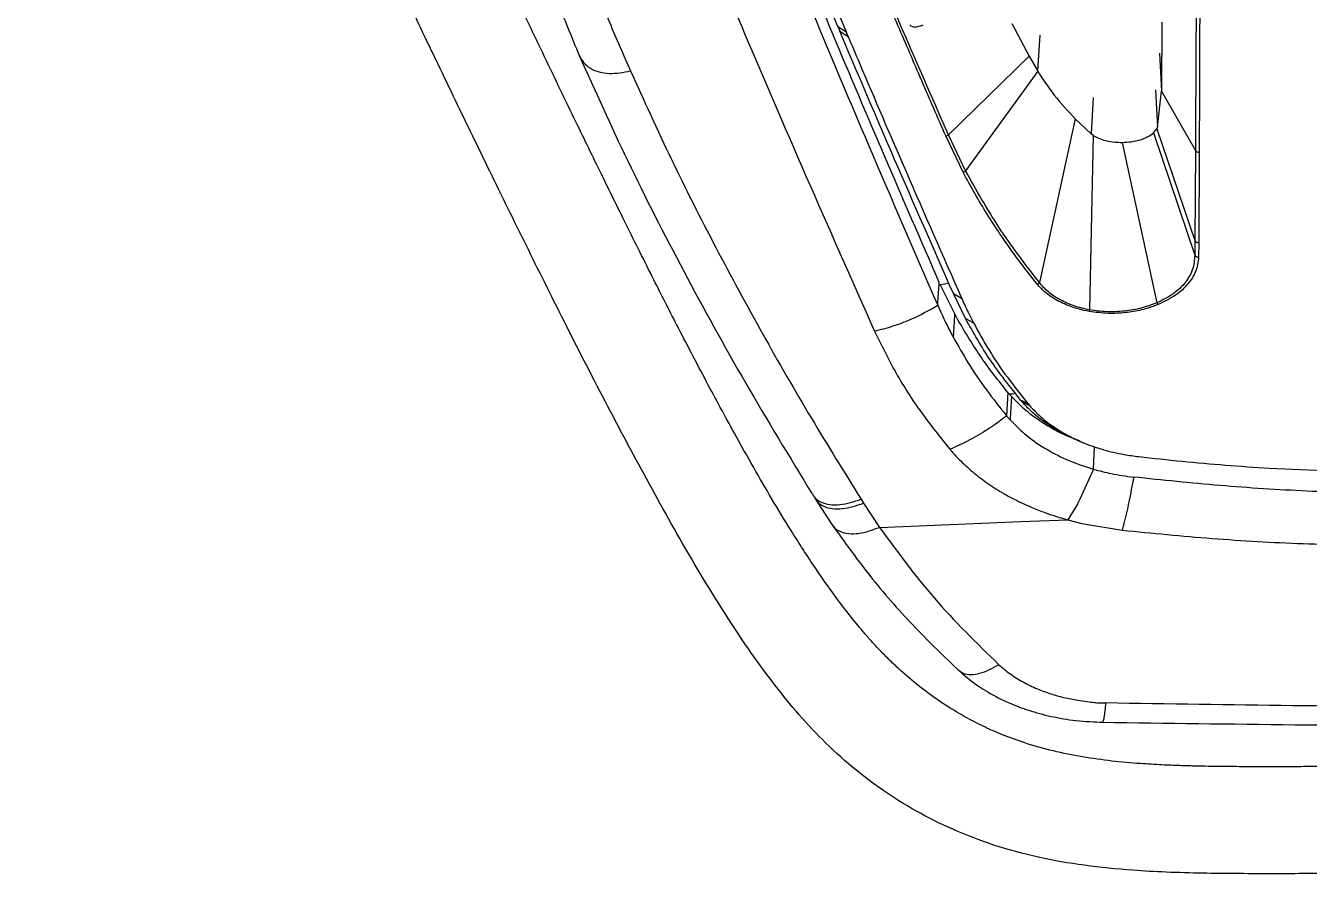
# Model space of a CAD drawing. Extents: x 832 to 912, y 781 to 934.
# Drawn here: x 845.96 to 851.96, y 866.96 to 870.93 of the extents above; entities that cross this region are included whole.
import ezdxf

# ---------------------------------------------------------------- set-up
doc = ezdxf.new("R2010")
doc.units = 0
doc.header["$MEASUREMENT"] = 0
doc.layers.add('1', color=4, linetype='Continuous')

# ---------------------------------------------------------------- blocks, each defined once
blk = doc.blocks.new('2026 SOVEREIGN HL')
at = {"layer": '1', "color": 3, "linetype": 'Continuous', "lineweight": 25}
for p, q in [((18.0243, 73.8326), (17.9915, 73.9106)), ((18.0243, 73.8326), (18.0637, 73.8081)), ((18.0243, 73.8326), (18.0338, 73.8103)), ((18.0338, 73.8103), (18.0731, 73.7858)), ((18.838, 73.8469), (18.9191, 73.6932)), ((19.5397, 73.8534), (19.5381, 73.5302)), ((18.9688, 73.7925), (18.9579, 73.6262)), ((18.9191, 73.6932), (18.5415, 73.3265)), ((18.9191, 73.6932), (18.9579, 73.6262)), ((19.5281, 73.7084), (19.5381, 73.5302)), ((18.9591, 73.6241), (18.6223, 73.1583)), ((18.9591, 73.6241), (18.9579, 73.6262)), ((19.5092, 73.5361), (19.5189, 73.3606)), ((19.5189, 73.3606), (19.5381, 73.5302)), ((19.5381, 73.5302), (19.6963, 73.2535)), ((19.2188, 73.4999), (19.2088, 73.3304)), ((19.1345, 73.4013), (18.9671, 72.6354)), ((19.1345, 73.4013), (19.2088, 73.3304)), ((18.6223, 73.1583), (18.5415, 73.3265)), ((19.2178, 73.3236), (19.2088, 73.3304)), ((19.5003, 73.335), (19.5165, 73.3539)), ((19.5003, 73.335), (19.6935, 72.7631)), ((19.5165, 73.3539), (19.5189, 73.3606)), ((19.5165, 73.3539), (19.694, 72.8318)), ((18.6105, 73.1521), (18.5296, 73.3208)), ((19.2178, 73.3236), (19.2019, 72.5078)), ((19.3534, 73.2907), (19.5168, 72.5407)), ((19.6963, 73.2535), (19.694, 72.8318)), ((19.7142, 73.2447), (19.712, 72.8231)), ((19.694, 72.8318), (19.6935, 72.7631)), ((19.712, 72.8231), (19.7113, 72.7547)), ((18.5034, 72.6265), (18.5438, 72.6327)), ((18.5862, 72.4612), (18.5034, 72.6265)), ((18.565, 72.5843), (18.6033, 72.5626)), ((18.6216, 72.4675), (18.565, 72.5843)), ((18.6216, 72.4675), (18.6588, 72.4474)), ((18.82, 72.1218), (18.8135, 72.0131)), ((18.8243, 72.1166), (18.82, 72.1218)), ((18.8363, 72.1029), (18.8243, 72.1166)), ((18.913, 72.0704), (18.8794, 72.0864)), ((18.8794, 72.0864), (18.8877, 72.0767)), ((18.8877, 72.0767), (18.9208, 72.0612)), ((18.913, 72.0704), (18.9208, 72.0612)), ((19.1568, 71.8935), (19.1783, 71.8849)), ((19.2205, 71.7635), (19.2239, 71.8672)), ((19.2551, 71.858), (19.2666, 71.8547)), ((19.2205, 71.7635), (19.1567, 71.6237)), ((17.917, 71.6276), (17.997, 71.5053)), ((18.1334, 71.6232), (18.1452, 71.6044)), ((18.1452, 71.6045), (18.2201, 71.4916)), ((19.1446, 71.6007), (19.1005, 71.5264)), ((18.8798, 71.5192), (19.1005, 71.5263)), ((19.1005, 71.5264), (19.1651, 71.51)), ((18.2201, 71.4915), (18.8797, 71.5192)), ((19.1651, 71.51), (19.3539, 71.4784))]:
    blk.add_line(p, q, dxfattribs=at)
for centre, radius, start, end in [((18.5248, 73.3458), 0.0255, 280.81831, 310.82722), ((19.7133, 73.2654), 0.0207, 215.27703, 272.71539), ((18.6047, 73.1775), 0.0261, 282.96596, 312.69262), ((19.711, 72.8439), 0.0209, 215.49855, 272.87817), ((19.7104, 72.7758), 0.0211, 216.98705, 272.58818), ((18.9469, 72.6547), 0.0279, 290.19044, 316.35211), ((19.1546, 72.5201), 0.0489, 336.41862, 345.47912), ((19.5486, 72.5568), 0.0356, 206.90528, 222.13377)]:
    blk.add_arc(centre, radius, start, end, dxfattribs=at)
for points, knots in [([(26.7869, 78.6322), (26.7778, 78.6058), (26.7597, 78.5531), (26.7322, 78.473), (26.7045, 78.3922), (26.6765, 78.3107), (26.6482, 78.2285), (26.6226, 78.1547), (26.6017, 78.0944), (26.5843, 78.0445), (26.5655, 77.991), (26.5419, 77.9239), (26.5128, 77.8417), (26.4845, 77.7624), (26.4584, 77.69), (26.436, 77.6282), (26.414, 77.5679), (26.3936, 77.5125), (26.3756, 77.4639), (26.3436, 77.3781), (26.2982, 77.2574), (26.2418, 77.1109), (26.2028, 77.0109), (26.1779, 76.9479), (26.1636, 76.9119), (26.1475, 76.8714), (26.1319, 76.8323), (26.1063, 76.7685), (26.0725, 76.6851), (26.0323, 76.5871), (25.9992, 76.5072), (25.9735, 76.4456), (25.9554, 76.4025), (25.9435, 76.3742), (25.9312, 76.3448), (25.9149, 76.3064), (25.8929, 76.2546), (25.8686, 76.1976), (25.8319, 76.112), (25.7801, 75.9925), (25.7235, 75.8631), (25.6794, 75.7635), (25.6514, 75.7003), (25.6281, 75.6482), (25.6027, 75.5913), (25.5745, 75.5287), (25.5437, 75.4602), (25.4961, 75.3553), (25.4322, 75.2151), (25.356, 75.0493), (25.2829, 74.8915), (25.2133, 74.7418), (25.1427, 74.5909), (25.0268, 74.3442), (24.8623, 73.9968), (24.6433, 73.5391), (24.476, 73.1945), (24.3713, 72.9819), (24.3328, 72.9038), (24.2915, 72.8207), (24.2499, 72.7375), (24.2138, 72.6658), (24.1867, 72.612), (24.161, 72.5613), (24.1311, 72.5027), (24.0959, 72.434), (24.0586, 72.3617), (24.0202, 72.2879), (23.9829, 72.2167), (23.948, 72.1507), (23.9119, 72.0831), (23.876, 72.0164), (23.8374, 71.9457), (23.8014, 71.8805), (23.7604, 71.8073), (23.7167, 71.7304), (23.674, 71.6568), (23.6422, 71.6028), (23.6205, 71.5666), (23.5953, 71.5249), (23.5708, 71.4849), (23.5441, 71.4423), (23.5246, 71.4113), (23.5048, 71.3804), (23.4848, 71.3497), (23.4646, 71.319), (23.4441, 71.2884), (23.4296, 71.2672), (23.4167, 71.2483), (23.3742, 71.187), (23.2934, 71.0765), (23.1702, 70.9298), (23.034, 70.7951), (22.876, 70.6713), (22.6885, 70.5598), (22.5175, 70.4902), (22.3845, 70.4512), (22.3026, 70.4315), (22.2134, 70.4143), (22.1209, 70.4004), (22.0281, 70.39), (21.901, 70.3796), (21.7414, 70.3726), (21.5867, 70.3703), (21.4847, 70.3698), (21.4209, 70.3698), (21.3426, 70.37), (21.2546, 70.3706), (21.1687, 70.3713), (21.0934, 70.3718), (21.0181, 70.3724), (20.9394, 70.3729), (20.8571, 70.3734), (20.7713, 70.3737), (20.5951, 70.3742), (20.4343, 70.3739), (20.2901, 70.3734), (20.2506, 70.3733), (20.211, 70.3732), (20.1716, 70.3731), (20.1321, 70.373), (20.0927, 70.3729), (20.056, 70.3729), (20.0115, 70.3728), (19.9491, 70.3729), (19.856, 70.3733), (19.7666, 70.3743), (19.6856, 70.376), (19.6178, 70.378), (19.5339, 70.3814), (19.4279, 70.3877), (19.304, 70.3987), (19.1677, 70.4174), (19.0313, 70.4448), (18.9062, 70.4802), (18.7997, 70.5191), (18.7108, 70.558), (18.6299, 70.5993), (18.5554, 70.6429), (18.4421, 70.7173), (18.3541, 70.7885), (18.2845, 70.8539), (18.2633, 70.8745), (18.2425, 70.8953), (18.2221, 70.9164), (18.202, 70.9377), (18.1873, 70.9539), (18.1676, 70.9759), (18.1075, 71.0448), (18.0205, 71.1563), (17.9094, 71.3151), (17.8108, 71.4681), (17.7155, 71.6256), (17.6275, 71.7773), (17.5254, 71.9595), (17.4045, 72.1835), (17.2799, 72.4221), (17.1549, 72.6675), (17.0376, 72.9024), (16.917, 73.1474), (16.7896, 73.409), (16.6529, 73.6929), (16.5147, 73.9822), (16.4216, 74.1787), (16.3703, 74.2874), (16.3543, 74.3213), (16.3383, 74.3551), (16.3224, 74.3889), (16.3066, 74.4226), (16.2872, 74.4638), (16.2617, 74.5181), (16.2276, 74.591), (16.1889, 74.6737), (16.1467, 74.7643), (16.1017, 74.861), (16.054, 74.9641), (16.0083, 75.0631), (15.9667, 75.1536), (15.9292, 75.2355), (15.893, 75.3149), (15.8517, 75.4059), (15.8057, 75.5076), (15.7537, 75.6234), (15.7016, 75.7401), (15.6271, 75.9085), (15.5672, 76.0458), (15.5241, 76.1458), (15.5167, 76.1631), (15.5115, 76.1751), (15.5049, 76.1906), (15.4967, 76.2096), (15.4829, 76.242), (15.4619, 76.2911), (15.4326, 76.3603), (15.4071, 76.4211), (15.3868, 76.4697), (15.3733, 76.5021), (15.3592, 76.536), (15.3445, 76.5714), (15.3293, 76.6083), (15.3135, 76.6467), (15.2625, 76.7716), (15.1787, 76.9804), (15.072, 77.2556), (15.003, 77.4395), (14.967, 77.5371), (14.9581, 77.5612), (14.9492, 77.5853), (14.9404, 77.6093), (14.9317, 77.6333), (14.9229, 77.6572), (14.9143, 77.6811), (14.9039, 77.7096), (14.8898, 77.7486), (14.87, 77.8039), (14.8459, 77.8712), (14.8185, 77.9486), (14.7976, 78.0076), (14.7834, 78.0483), (14.7769, 78.0669), (14.7702, 78.0859), (14.7634, 78.1054), (14.7565, 78.1253), (14.7494, 78.1457), (14.7422, 78.1664), (14.7321, 78.1954), (14.7178, 78.2368), (14.6977, 78.2948), (14.6732, 78.3658), (14.6444, 78.4495), (14.6114, 78.5456), (14.5882, 78.6129), (14.5759, 78.6487)], [0, 0, 0, 0, 0.006376, 0.012733, 0.019071, 0.025389, 0.031687, 0.037966, 0.042161, 0.045261, 0.049134, 0.054072, 0.060066, 0.067106, 0.071207, 0.075589, 0.08025, 0.083951, 0.087213, 0.090393, 0.101775, 0.111974, 0.119987, 0.121675, 0.124434, 0.127085, 0.129628, 0.132064, 0.139511, 0.145752, 0.1508, 0.154667, 0.157361, 0.158889, 0.159955, 0.162839, 0.166033, 0.169535, 0.173342, 0.181699, 0.191205, 0.196491, 0.199317, 0.202306, 0.20561, 0.209227, 0.213153, 0.217388, 0.227187, 0.236868, 0.244991, 0.253067, 0.261096, 0.269078, 0.291893, 0.314283, 0.336221, 0.340224, 0.343303, 0.346792, 0.351416, 0.354405, 0.356285, 0.358503, 0.361054, 0.363937, 0.367423, 0.37038, 0.373405, 0.376499, 0.378736, 0.38192, 0.384861, 0.387559, 0.390018, 0.393912, 0.39702, 0.399031, 0.4005, 0.401433, 0.404109, 0.405365, 0.406618, 0.407868, 0.409114, 0.410356, 0.411595, 0.412832, 0.412944, 0.413887, 0.420302, 0.426471, 0.432333, 0.43821, 0.444624, 0.451351, 0.45371, 0.456132, 0.45829, 0.461164, 0.463768, 0.465894, 0.471521, 0.476709, 0.478413, 0.479762, 0.481871, 0.484746, 0.486875, 0.488808, 0.490835, 0.492957, 0.495174, 0.497485, 0.49989, 0.509408, 0.510474, 0.51154, 0.512605, 0.513669, 0.514732, 0.515793, 0.516853, 0.517702, 0.519386, 0.5219, 0.525229, 0.526617, 0.528452, 0.530723, 0.533413, 0.537067, 0.540818, 0.544629, 0.548471, 0.551559, 0.554117, 0.556693, 0.559356, 0.56164, 0.568675, 0.569592, 0.570509, 0.571428, 0.572348, 0.57327, 0.574195, 0.574425, 0.576079, 0.58294, 0.588202, 0.595413, 0.601481, 0.607347, 0.613957, 0.623973, 0.635365, 0.644432, 0.655956, 0.666626, 0.677801, 0.692432, 0.707254, 0.72045, 0.722189, 0.723929, 0.725672, 0.727418, 0.729166, 0.730916, 0.733845, 0.73767, 0.742398, 0.746974, 0.752173, 0.758003, 0.763784, 0.768457, 0.773024, 0.777485, 0.781838, 0.788458, 0.794902, 0.801871, 0.808873, 0.824676, 0.826593, 0.827111, 0.827844, 0.828791, 0.829954, 0.831332, 0.834738, 0.839014, 0.844167, 0.846102, 0.848137, 0.850274, 0.852512, 0.854852, 0.857295, 0.859841, 0.878794, 0.89797, 0.915028, 0.916713, 0.918399, 0.920087, 0.921777, 0.923468, 0.925161, 0.926855, 0.928552, 0.931244, 0.935206, 0.940445, 0.945841, 0.952154, 0.953503, 0.954887, 0.956307, 0.957763, 0.959255, 0.960783, 0.962347, 0.963948, 0.967342, 0.971772, 0.977243, 0.983765, 0.991347, 1, 1, 1, 1]), ([(27.1345, 78.2824), (27.1336, 78.2798), (27.1302, 78.2697), (27.1226, 78.2476), (27.0998, 78.1814), (27.0659, 78.083), (27.0242, 77.9613), (26.9858, 77.8503), (26.948, 77.7413), (26.9091, 77.6301), (26.8686, 77.5149), (26.8258, 77.3945), (26.7792, 77.265), (26.7306, 77.1321), (26.6396, 76.8865), (26.4994, 76.522), (26.3036, 76.0418), (26.0993, 75.5652), (25.8903, 75.0954), (25.6687, 74.6122), (25.4711, 74.1909), (25.3051, 73.8414), (25.1746, 73.569), (25.0417, 73.2941), (24.9034, 73.0108), (24.7772, 72.7549), (24.6657, 72.5313), (24.5725, 72.3465), (24.4782, 72.1623), (24.379, 71.9722), (24.2762, 71.7794), (24.1799, 71.6033), (24.0931, 71.4493), (24.0145, 71.3141), (23.9344, 71.1806), (23.85, 71.0465), (23.7595, 70.9107), (23.6613, 70.7736), (23.5527, 70.6366), (23.4312, 70.5022), (23.2922, 70.3723), (23.1395, 70.2553), (22.9748, 70.1529), (22.8005, 70.0665), (22.6356, 70.0041), (22.4862, 69.9611), (22.3588, 69.9323), (22.2291, 69.9104), (22.0958, 69.8941), (21.9463, 69.8816), (21.7768, 69.8737), (21.5942, 69.8704), (21.4124, 69.8699), (21.2321, 69.8707), (21.0469, 69.8723), (20.8625, 69.8737), (20.6878, 69.8743), (20.5253, 69.8743), (20.3638, 69.8738), (20.2061, 69.8731), (20.0426, 69.8728), (19.8874, 69.8731), (19.7228, 69.8748), (19.5648, 69.8792), (19.3795, 69.8892), (19.1794, 69.9092), (18.9612, 69.9468), (18.7547, 70.003), (18.5629, 70.0764), (18.3894, 70.1636), (18.2257, 70.2662), (18.0737, 70.3835), (17.9348, 70.514), (17.8136, 70.6486), (17.705, 70.7857), (17.5499, 71.0028), (17.3633, 71.3011), (17.1537, 71.6727), (16.9555, 72.0438), (16.7674, 72.4098), (16.5881, 72.7688), (16.4188, 73.1132), (16.2546, 73.451), (16.0926, 73.7884), (15.913, 74.1664), (15.7226, 74.5721), (15.5268, 74.9973), (15.3416, 75.4098), (15.1658, 75.8133), (14.9991, 76.2098), (14.86, 76.5543), (14.7445, 76.8518), (14.6489, 77.1054), (14.5602, 77.3487), (14.4732, 77.5932), (14.3896, 77.8327), (14.3068, 78.0723), (14.2547, 78.223), (14.2285, 78.2986)], [0, 0, 0, 0, 0.000614, 0.002402, 0.005222, 0.016221, 0.025301, 0.033001, 0.041198, 0.049472, 0.057315, 0.066025, 0.075073, 0.08445, 0.09346, 0.125039, 0.156318, 0.183694, 0.210622, 0.237046, 0.263049, 0.276597, 0.289733, 0.303037, 0.315881, 0.329147, 0.337656, 0.345445, 0.353161, 0.361197, 0.369371, 0.377046, 0.382677, 0.387959, 0.39325, 0.398559, 0.403876, 0.409372, 0.414922, 0.420498, 0.426218, 0.432145, 0.437443, 0.44288, 0.448483, 0.451968, 0.455531, 0.459019, 0.462524, 0.466247, 0.470966, 0.475997, 0.48073, 0.485379, 0.490286, 0.495397, 0.499986, 0.504128, 0.508275, 0.512779, 0.516617, 0.521231, 0.525083, 0.529659, 0.53377, 0.539827, 0.545667, 0.551509, 0.557169, 0.562578, 0.567829, 0.573768, 0.579485, 0.585079, 0.590599, 0.596107, 0.61097, 0.625857, 0.640754, 0.656764, 0.672444, 0.687979, 0.703608, 0.719927, 0.736973, 0.760345, 0.783269, 0.806203, 0.830211, 0.854315, 0.878746, 0.895643, 0.91264, 0.929783, 0.945939, 0.964572, 0.98221, 1, 1, 1, 1]), ([(18.499, 72.6364), (18.4138, 72.8323), (18.2421, 73.2269), (17.9995, 73.7996), (17.7667, 74.3622), (17.546, 74.9108), (17.3372, 75.4471), (17.1466, 75.9557), (16.9756, 76.4309), (16.8259, 76.865), (16.6941, 77.2646), (16.578, 77.6328), (16.5115, 77.8573), (16.4788, 77.9677)], [0, 0, 0, 0, 0.091503, 0.184255, 0.278388, 0.373689, 0.469634, 0.56825, 0.660208, 0.749357, 0.835644, 0.919152, 1, 1, 1, 1]), ([(16.4715, 77.8542), (16.4952, 77.774), (16.5665, 77.5335), (16.7031, 77.1007), (16.8899, 76.5436), (17.1012, 75.9491), (17.3347, 75.325), (17.5902, 74.6722), (17.8674, 73.9909), (18.1657, 73.2799), (18.3829, 72.7796), (18.4917, 72.5293)], [0, 0, 0, 0, 0.059176, 0.177548, 0.296142, 0.41451, 0.533071, 0.649344, 0.765798, 0.882804, 1, 1, 1, 1]), ([(19.7224, 77.8149), (19.7222, 77.7893), (19.7218, 77.7355), (19.7213, 77.6498), (19.7206, 77.5553), (19.72, 77.4516), (19.7192, 77.3385), (19.7184, 77.2097), (19.7176, 77.0771), (19.7167, 76.9437), (19.7159, 76.8194), (19.7152, 76.6974), (19.7146, 76.5944), (19.7141, 76.5095), (19.7136, 76.4384), (19.7132, 76.3627), (19.7128, 76.2824), (19.7123, 76.1973), (19.7117, 76.0677), (19.7108, 75.8947), (19.7096, 75.6649), (19.7081, 75.4173), (19.7066, 75.1503), (19.705, 74.8799), (19.7038, 74.6672), (19.7029, 74.5138), (19.7024, 74.4177), (19.7019, 74.318), (19.7013, 74.2148), (19.7008, 74.1079), (19.7003, 74.0198), (19.6999, 73.9518), (19.6996, 73.8942), (19.6992, 73.8172), (19.6987, 73.7125), (19.698, 73.5828), (19.6972, 73.4275), (19.6966, 73.3142), (19.6963, 73.2535)], [0, 0, 0, 0, 0.020725, 0.043459, 0.068203, 0.094957, 0.123719, 0.154491, 0.191833, 0.221797, 0.251605, 0.281257, 0.308509, 0.323986, 0.34042, 0.35781, 0.376156, 0.395459, 0.415718, 0.463883, 0.511317, 0.567457, 0.624789, 0.681766, 0.736941, 0.755717, 0.775071, 0.795005, 0.815518, 0.83661, 0.858281, 0.867298, 0.876345, 0.891857, 0.911979, 0.93671, 0.96605, 1, 1, 1, 1]), ([(19.7414, 77.8023), (19.7402, 77.6454), (19.7377, 77.3315), (19.7336, 76.8204), (19.7293, 76.2848), (19.7257, 75.7262), (19.7217, 75.1459), (19.7188, 74.5405), (19.7165, 73.9109), (19.715, 73.4668), (19.7142, 73.2447)], [0, 0, 0, 0, 0.124988, 0.249985, 0.374989, 0.499998, 0.625005, 0.750009, 0.875008, 1, 1, 1, 1]), ([(17.0336, 75.1565), (17.1182, 74.9437), (17.2873, 74.5183), (17.5702, 73.8412), (17.8706, 73.142), (18.0884, 72.6523), (18.1969, 72.4085)], [0, 0, 0, 0, 0.251744, 0.50322, 0.752639, 1, 1, 1, 1]), ([(18.5296, 73.3208), (18.5109, 73.3638), (18.4731, 73.4502), (18.4171, 73.5792), (18.3613, 73.7085), (18.3056, 73.8379), (18.2503, 73.9675), (18.1992, 74.088), (18.1298, 74.2524), (18.0422, 74.4619), (17.9717, 74.6337), (17.936, 74.7209)], [0, 0, 0, 0, 0.088443, 0.177715, 0.267818, 0.358754, 0.450526, 0.543137, 0.616844, 0.80548, 1, 1, 1, 1]), ([(18.5415, 73.3265), (18.4363, 73.5672), (18.2259, 74.0486), (18.0383, 74.4988), (17.9444, 74.7239)], [0, 0, 0, 0, 0.500001, 1, 1, 1, 1]), ([(16.6046, 74.209), (16.6397, 74.1246), (16.7096, 73.956), (16.7806, 73.7831), (16.816, 73.6968)], [0, 0, 0, 0, 0.500936, 1, 1, 1, 1]), ([(16.8603, 74.0757), (16.8923, 74.0014), (16.9563, 73.8528), (17.023, 73.7008), (17.0563, 73.6248)], [0, 0, 0, 0, 0.499942, 1, 1, 1, 1]), ([(18.0309, 73.8858), (18.037, 73.8713), (18.0479, 73.8455), (18.0589, 73.8195), (18.0637, 73.8081)], [0, 0, 0, 0, 0.560152, 1, 1, 1, 1]), ([(18.565, 72.5843), (18.4721, 72.7952), (18.2873, 73.2147), (18.118, 73.6125), (18.0338, 73.8103)], [0, 0, 0, 0, 0.502697, 1, 1, 1, 1]), ([(18.0637, 73.8081), (18.065, 73.805), (18.0681, 73.7976), (18.0713, 73.7901), (18.0731, 73.7858)], [0, 0, 0, 0, 0.415399, 1, 1, 1, 1]), ([(18.3615, 73.8399), (18.3642, 73.8373), (18.3704, 73.8314), (18.388, 73.8305), (18.4061, 73.8328), (18.4189, 73.8384), (18.4232, 73.8403)], [0, 0, 0, 0, 0.205219, 0.472974, 0.823013, 1, 1, 1, 1]), ([(18.0731, 73.7858), (18.0906, 73.7444), (18.1784, 73.5373), (18.351, 73.1355), (18.5159, 72.7612), (18.6033, 72.5626)], [0, 0, 0, 0, 0.105018, 0.525131, 1, 1, 1, 1]), ([(16.8162, 73.6969), (16.8223, 73.6855), (16.8347, 73.6623), (16.8671, 73.6356), (16.9087, 73.6184), (16.9721, 73.609), (17.0227, 73.6185), (17.0563, 73.6248)], [0, 0, 0, 0, 0.161731, 0.329785, 0.497843, 0.666139, 1, 1, 1, 1]), ([(16.8164, 73.6966), (16.8899, 73.5331), (17.0386, 73.2021), (17.3004, 72.6903), (17.5862, 72.1713), (17.7994, 71.8208), (17.9048, 71.6477)], [0, 0, 0, 0, 0.247036, 0.500115, 0.753142, 1, 1, 1, 1]), ([(17.0563, 73.6248), (17.1185, 73.4873), (17.2413, 73.2157), (17.4496, 72.8047), (17.6684, 72.401), (17.8945, 72.0083), (18.055, 71.7495), (18.1334, 71.6232)], [0, 0, 0, 0, 0.212679, 0.420297, 0.622338, 0.815747, 1, 1, 1, 1]), ([(18.9591, 73.6241), (18.9835, 73.586), (19.0324, 73.5093), (19.1004, 73.4374), (19.1345, 73.4013)], [0, 0, 0, 0, 0.497274, 1, 1, 1, 1]), ([(19.3534, 73.2907), (19.3685, 73.2914), (19.3987, 73.2927), (19.4404, 73.3026), (19.4763, 73.3169), (19.4923, 73.329), (19.5003, 73.335)], [0, 0, 0, 0, 0.25085, 0.501971, 0.752112, 1, 1, 1, 1]), ([(19.2178, 73.3236), (19.2264, 73.3188), (19.2436, 73.3093), (19.2786, 73.2981), (19.316, 73.2916), (19.3421, 73.291), (19.3534, 73.2907)], [0, 0, 0, 0, 0.247929, 0.498186, 0.78394, 1, 1, 1, 1]), ([(18.9566, 72.6285), (18.9277, 72.6651), (18.8698, 72.7387), (18.7924, 72.8479), (18.724, 72.9527), (18.6636, 73.0532), (18.6283, 73.119), (18.6105, 73.1521)], [0, 0, 0, 0, 0.21425, 0.429539, 0.629103, 0.813521, 1, 1, 1, 1]), ([(18.9671, 72.6354), (18.9013, 72.7213), (18.7698, 72.8931), (18.6715, 73.0699), (18.6223, 73.1583)], [0, 0, 0, 0, 0.500012, 1, 1, 1, 1]), ([(19.6935, 72.7631), (19.6917, 72.7411), (19.6882, 72.6969), (19.6524, 72.6352), (19.5962, 72.5804), (19.5433, 72.554), (19.5168, 72.5407)], [0, 0, 0, 0, 0.249032, 0.49869, 0.749025, 1, 1, 1, 1]), ([(19.7113, 72.7547), (19.7085, 72.7319), (19.703, 72.6888), (19.664, 72.6281), (19.6062, 72.5737), (19.5507, 72.5468), (19.5221, 72.5329)], [0, 0, 0, 0, 0.2612019, 0.4952691, 0.7397892, 1, 1, 1, 1]), ([(18.4917, 72.5293), (18.4922, 72.5378), (18.4936, 72.5574), (18.495, 72.5785), (18.4969, 72.6057), (18.498, 72.6218), (18.499, 72.6365)], [0, 0, 0, 0, 0.238064, 0.549569, 0.591251, 1, 1, 1, 1]), ([(19.1994, 72.5005), (19.1841, 72.5036), (19.1534, 72.5099), (19.1119, 72.5235), (19.0746, 72.5391), (19.0333, 72.5609), (18.9914, 72.59), (18.9676, 72.6162), (18.9566, 72.6285)], [0, 0, 0, 0, 0.149206, 0.299552, 0.43129, 0.563445, 0.796234, 1, 1, 1, 1]), ([(19.2019, 72.5078), (19.1771, 72.5134), (19.1273, 72.5246), (19.0623, 72.554), (19.0063, 72.5904), (18.9802, 72.6204), (18.9671, 72.6354)], [0, 0, 0, 0, 0.250338, 0.500604, 0.750595, 1, 1, 1, 1]), ([(18.6033, 72.5626), (18.6082, 72.5516), (18.618, 72.5297), (18.6363, 72.4912), (18.6504, 72.4639), (18.6588, 72.4474)], [0, 0, 0, 0, 0.284318, 0.56863, 1, 1, 1, 1]), ([(18.1969, 72.4085), (18.2255, 72.4161), (18.2829, 72.4314), (18.3836, 72.4685), (18.4507, 72.5063), (18.4917, 72.5293)], [0, 0, 0, 0, 0.280277, 0.560804, 1, 1, 1, 1]), ([(18.4917, 72.5293), (18.5042, 72.5015), (18.5266, 72.4518), (18.5525, 72.4027), (18.5639, 72.3811)], [0, 0, 0, 0, 0.5599888, 1, 1, 1, 1]), ([(18.5708, 72.4894), (18.5702, 72.4795), (18.5685, 72.4536), (18.5663, 72.4175), (18.5646, 72.3913), (18.5639, 72.3811)], [0, 0, 0, 0, 0.274346, 0.716815, 1, 1, 1, 1]), ([(19.5221, 72.5329), (19.4964, 72.5238), (19.4481, 72.5065), (19.3683, 72.4937), (19.2852, 72.4893), (19.2292, 72.4966), (19.1994, 72.5005)], [0, 0, 0, 0, 0.259649, 0.487414, 0.727314, 1, 1, 1, 1]), ([(19.5168, 72.5407), (19.4927, 72.5318), (19.4446, 72.5141), (19.3642, 72.5008), (19.2818, 72.497), (19.2286, 72.5042), (19.2019, 72.5078)], [0, 0, 0, 0, 0.249742, 0.499729, 0.749881, 1, 1, 1, 1]), ([(18.82, 72.1218), (18.7771, 72.1759), (18.6894, 72.2866), (18.6211, 72.4022), (18.5862, 72.4612)], [0, 0, 0, 0, 0.4892593, 1, 1, 1, 1]), ([(18.8794, 72.0864), (18.83, 72.1485), (18.7313, 72.2725), (18.6581, 72.4026), (18.6216, 72.4676)], [0, 0, 0, 0, 0.500676, 1, 1, 1, 1]), ([(18.6589, 72.4474), (18.6829, 72.404), (18.7305, 72.318), (18.8155, 72.1921), (18.8805, 72.111), (18.913, 72.0704)], [0, 0, 0, 0, 0.337341, 0.668105, 1, 1, 1, 1]), ([(18.1969, 72.4085), (18.2289, 72.3426), (18.2914, 72.214), (18.4101, 72.0294), (18.5031, 71.9133), (18.5487, 71.8564)], [0, 0, 0, 0, 0.347929, 0.680175, 1, 1, 1, 1]), ([(18.5639, 72.3811), (18.5869, 72.3404), (18.6344, 72.2564), (18.7176, 72.1334), (18.782, 72.0527), (18.8136, 72.0132)], [0, 0, 0, 0, 0.323848, 0.669229, 1, 1, 1, 1]), ([(18.8243, 72.1166), (18.8303, 72.1161), (18.841, 72.1152), (18.8504, 72.1181), (18.8546, 72.1194)], [0, 0, 0, 0, 0.5523936, 1, 1, 1, 1]), ([(18.8363, 72.1029), (18.8362, 72.1016), (18.8341, 72.0653), (18.832, 72.0291), (18.8299, 71.9941)], [0, 0, 0, 0, 0.035897, 1, 1, 1, 1]), ([(19.1205, 71.9101), (19.1164, 71.9115), (19.074, 71.9263), (19.0032, 71.966), (18.9097, 72.0283), (18.861, 72.0778), (18.8363, 72.1029)], [0, 0, 0, 0, 0.034195, 0.352831, 0.672068, 1, 1, 1, 1]), ([(19.1578, 71.8944), (19.15, 71.8972), (19.1069, 71.9124), (19.0508, 71.9439), (18.9822, 71.9886), (18.9308, 72.0305), (18.9006, 72.0628), (18.8877, 72.0767)], [0, 0, 0, 0, 0.068621, 0.376102, 0.560548, 0.81092, 1, 1, 1, 1]), ([(18.8135, 72.0131), (18.8135, 72.0131), (18.8135, 72.0131), (18.8135, 72.0131), (18.8134, 72.013), (18.8129, 72.0126), (18.811, 72.011), (18.8034, 72.005), (18.7863, 71.9916), (18.7564, 71.9698), (18.7031, 71.934), (18.6323, 71.8934), (18.5753, 71.8682), (18.5487, 71.8564)], [0, 0, 0, 0, 0.000017, 0.000128, 0.000435, 0.001599, 0.006097, 0.023807, 0.094292, 0.212023, 0.377011, 0.709144, 1, 1, 1, 1]), ([(18.8135, 72.0131), (18.8165, 72.0095), (18.8218, 72.0031), (18.8274, 71.9969), (18.8299, 71.9941)], [0, 0, 0, 0, 0.560012, 1, 1, 1, 1]), ([(18.9208, 72.0612), (18.9396, 72.0413), (18.9775, 72.0012), (19.0494, 71.9489), (19.1315, 71.9034), (19.202, 71.8745), (19.2448, 71.8612), (19.2551, 71.858)], [0, 0, 0, 0, 0.228999, 0.462522, 0.691533, 0.925261, 1, 1, 1, 1]), ([(18.8299, 71.9941), (18.8548, 71.969), (18.9045, 71.9188), (18.9991, 71.855), (19.1038, 71.8012), (19.1819, 71.776), (19.2205, 71.7635)], [0, 0, 0, 0, 0.254349, 0.507211, 0.756699, 1, 1, 1, 1]), ([(18.5487, 71.8564), (18.5579, 71.8458), (18.5763, 71.8247), (18.6065, 71.7942), (18.6384, 71.7648), (18.6721, 71.7366), (18.7075, 71.7097), (18.7446, 71.684), (18.7757, 71.6643), (18.8106, 71.6437), (18.859, 71.6175), (18.9234, 71.5876), (18.9885, 71.562), (19.0375, 71.5452), (19.0735, 71.534), (19.0931, 71.5285), (19.1005, 71.5264)], [0, 0, 0, 0, 0.072695, 0.144987, 0.216837, 0.288198, 0.359122, 0.42976, 0.500264, 0.529876, 0.614603, 0.748364, 0.841863, 0.915217, 0.968015, 1, 1, 1, 1]), ([(19.2666, 71.8546), (19.2824, 71.8504), (19.3139, 71.8419), (19.3689, 71.8304), (19.4088, 71.8251), (19.432, 71.822)], [0, 0, 0, 0, 0.295481, 0.590971, 1, 1, 1, 1]), ([(19.432, 71.822), (19.4992, 71.8147), (19.701, 71.7928), (20.0992, 71.7611), (20.4319, 71.7527), (20.6279, 71.7478)], [0, 0, 0, 0, 0.170505, 0.511639, 1, 1, 1, 1]), ([(19.2205, 71.7635), (19.234, 71.7598), (19.261, 71.7524), (19.2888, 71.7463), (19.3027, 71.7433)], [0, 0, 0, 0, 0.499992, 1, 1, 1, 1]), ([(19.3027, 71.7433), (19.3199, 71.74), (19.3545, 71.7332), (19.3899, 71.7287), (19.4076, 71.7265)], [0, 0, 0, 0, 0.500003, 1, 1, 1, 1]), ([(19.4076, 71.7265), (19.4004, 71.6871), (19.3861, 71.6083), (19.3701, 71.5425), (19.3621, 71.5095)], [0, 0, 0, 0, 0.499573, 1, 1, 1, 1]), ([(20.6273, 71.6484), (20.4909, 71.6517), (20.2181, 71.6583), (19.8105, 71.6844), (19.5419, 71.7125), (19.4076, 71.7265)], [0, 0, 0, 0, 0.333457, 0.666769, 1, 1, 1, 1]), ([(17.906, 71.6485), (17.9091, 71.6429), (17.9182, 71.6266), (17.9457, 71.6082), (17.9866, 71.5966), (18.0498, 71.596), (18.1, 71.6124), (18.1334, 71.6233)], [0, 0, 0, 0, 0.094745, 0.276278, 0.457827, 0.639772, 1, 1, 1, 1]), ([(17.9183, 71.6288), (17.9214, 71.6233), (17.9303, 71.6071), (17.9578, 71.5888), (17.9987, 71.5773), (18.0618, 71.577), (18.1119, 71.5935), (18.1452, 71.6044)], [0, 0, 0, 0, 0.093216, 0.275647, 0.458084, 0.639837, 1, 1, 1, 1]), ([(19.1567, 71.6237), (19.1544, 71.6194), (19.1504, 71.6116), (19.1464, 71.604), (19.1446, 71.6007)], [0, 0, 0, 0, 0.559881, 1, 1, 1, 1]), ([(17.9935, 71.5104), (18.0564, 71.4228), (18.1774, 71.2544), (18.3799, 71.0246), (18.5244, 70.8862), (18.5934, 70.82)], [0, 0, 0, 0, 0.361287, 0.694768, 1, 1, 1, 1]), ([(17.9979, 71.5069), (18.0002, 71.5028), (18.0084, 71.488), (18.0346, 71.4714), (18.0748, 71.4607), (18.1373, 71.4619), (18.187, 71.4797), (18.2201, 71.4916)], [0, 0, 0, 0, 0.0734386, 0.2592915, 0.4451554, 0.6314068, 1, 1, 1, 1]), ([(18.2201, 71.4916), (18.3017, 71.3794), (18.4649, 71.1551), (18.6734, 70.9515), (18.7776, 70.8497)], [0, 0, 0, 0, 0.500075, 1, 1, 1, 1]), ([(19.3621, 71.5095), (19.3606, 71.5037), (19.3579, 71.4932), (19.3551, 71.4829), (19.3539, 71.4784)], [0, 0, 0, 0, 0.560906, 1, 1, 1, 1]), ([(19.3539, 71.4784), (19.4941, 71.4647), (19.7743, 71.4373), (20.1994, 71.413), (20.4837, 71.408), (20.6259, 71.4055)], [0, 0, 0, 0, 0.33333, 0.666664, 1, 1, 1, 1]), ([(18.586, 70.827), (18.6057, 70.8095), (18.6485, 70.7715), (18.7283, 70.7186), (18.8192, 70.6721), (18.9189, 70.6343), (19.0232, 70.6062), (19.1402, 70.5859), (19.223, 70.5825), (19.2658, 70.5808)], [0, 0, 0, 0, 0.116804, 0.253653, 0.410793, 0.541833, 0.683922, 0.836736, 1, 1, 1, 1]), ([(18.5902, 70.8248), (18.5967, 70.8192), (18.6116, 70.8064), (18.6465, 70.8017), (18.7026, 70.8093), (18.7477, 70.8336), (18.7776, 70.8497)], [0, 0, 0, 0, 0.161927, 0.372137, 0.58291, 1, 1, 1, 1]), ([(18.7776, 70.8496), (18.7949, 70.8349), (18.8293, 70.8057), (18.8903, 70.7681), (18.9537, 70.7376), (19.0179, 70.7137), (19.0811, 70.6957), (19.1392, 70.6846), (19.1871, 70.6777), (19.2204, 70.6734), (19.2492, 70.6706), (19.2669, 70.6717), (19.2769, 70.6722)], [0, 0, 0, 0, 0.1417704, 0.2820837, 0.4228829, 0.5424416, 0.6594871, 0.7753856, 0.8522408, 0.9101862, 0.9494836, 1, 1, 1, 1]), ([(19.2769, 70.6723), (19.2743, 70.6468), (19.2704, 70.6083), (19.2648, 70.5832), (19.2622, 70.5827), (19.2612, 70.5825)], [0, 0, 0, 0, 0.5368851, 0.8082762, 1, 1, 1, 1]), ([(19.2769, 70.6723), (19.5683, 70.6676), (20.1512, 70.6582), (21.0282, 70.6524), (21.6113, 70.654), (21.9028, 70.6549)], [0, 0, 0, 0, 0.333328, 0.666669, 1, 1, 1, 1]), ([(19.2612, 70.5809), (19.5613, 70.5767), (20.1668, 70.5682), (21.0753, 70.5624), (21.6808, 70.5632), (21.9809, 70.5636)], [0, 0, 0, 0, 0.331338, 0.668677, 1, 1, 1, 1])]:
    blk.add_open_spline(points, degree=3, knots=knots, dxfattribs=at)

msp = doc.modelspace()

# ---------------------------------------------------------------- block references
at = {"layer": '1'}
msp.add_blockref('2026 SOVEREIGN HL', (831.7292, 797.0948), dxfattribs=at)

doc.saveas('drawing.dxf')
